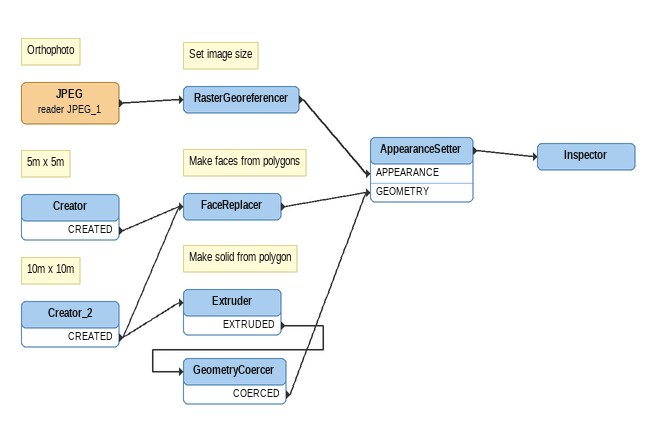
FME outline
Note: Orthophoto
JPEG (reader JPEG_1)
    -> RasterGeoreferencer
Note: Set image size
RasterGeoreferencer
    -> AppearanceSetter [APPEARANCE]
Note: 5m x 5m
Creator
    CREATED -> FaceReplacer
Note: 10m x 10m
Creator_2
    CREATED -> FaceReplacer
    CREATED -> Extruder
Note: Make faces from polygons
FaceReplacer
    -> AppearanceSetter [GEOMETRY]
Note: Make solid from polygon
Extruder
    EXTRUDED -> GeometryCoercer
GeometryCoercer
    COERCED -> AppearanceSetter [GEOMETRY]
AppearanceSetter
    -> Inspector
Inspector
